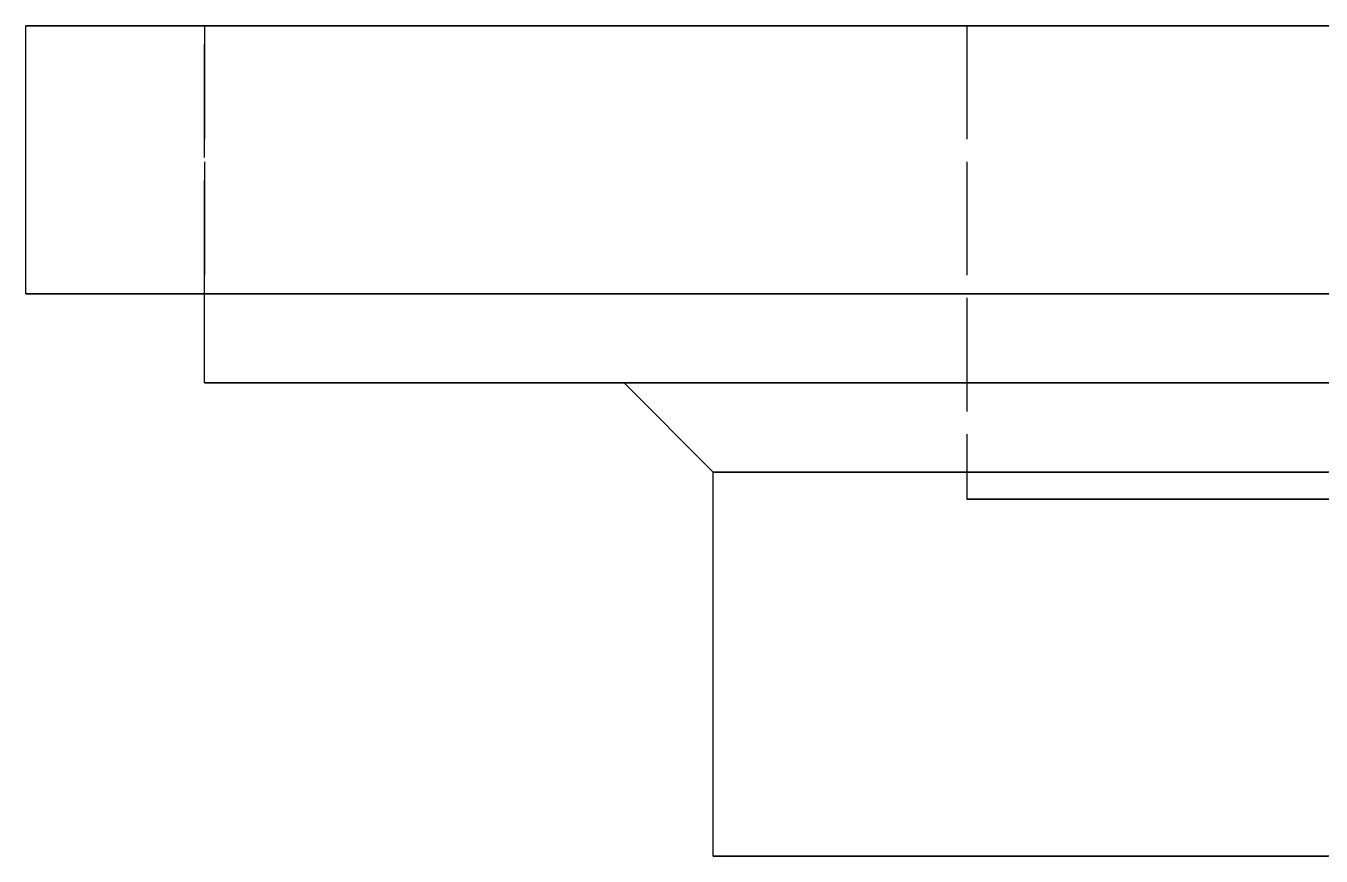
# Model space of a CAD drawing. Header units: millimetres. Extents: x -28 to 118, y -9 to 142.
# Drawn here: x 61.7 to 76.21, y 47.5 to 56.8 of the extents above; entities that cross this region are included whole.
import ezdxf

# ---------------------------------------------------------------- set-up
doc = ezdxf.new("R2010")
doc.units = ezdxf.units.MM
doc.linetypes.add('DASHED', pattern=[1.524, 1.27, -0.254])
doc.layers.add('HIDDEN', color=8, linetype='DASHED')
doc.layers.add('VISIBLE', color=7, linetype='CONTINUOUS')

msp = doc.modelspace()

# ---------------------------------------------------------------- linework, layer by layer
at = {"layer": 'HIDDEN'}
for points in [[(76.85556, 56.8), (76.16667, 56.8), (75.47778, 56.8), (74.78889, 56.8), (74.1, 56.8), (73.41111, 56.8), (72.72222, 56.8), (72.03333, 56.8), (71.34444, 56.8), (70.65556, 56.8), (69.96667, 56.8), (69.27778, 56.8), (68.58889, 56.8), (67.9, 56.8), (67.21111, 56.8), (66.52222, 56.8), (65.83333, 56.8), (65.14444, 56.8), (64.45556, 56.8), (63.76667, 56.8), (63.07778, 56.8), (62.38889, 56.8), (61.7, 56.8)], [(76.83333, 56.8), (76.20794, 56.8), (75.58254, 56.8), (74.95714, 56.8), (74.33175, 56.8), (73.70635, 56.8), (73.08095, 56.8), (72.45556, 56.8), (71.83016, 56.8), (71.20476, 56.8), (70.57937, 56.8), (69.95397, 56.8), (69.32857, 56.8), (68.70317, 56.8), (68.07778, 56.8), (67.45238, 56.8), (66.82698, 56.8), (66.20159, 56.8), (65.57619, 56.8), (64.95079, 56.8), (64.3254, 56.8), (63.7, 56.8)], [(63.7, 56.8), (64.0127, 56.8), (64.3254, 56.8), (64.6381, 56.8), (64.95079, 56.8), (65.26349, 56.8), (65.57619, 56.8), (65.88889, 56.8), (66.20159, 56.8), (66.51429, 56.8), (66.82698, 56.8), (67.13968, 56.8), (67.45238, 56.8), (67.76508, 56.8), (68.07778, 56.8), (68.39048, 56.8), (68.70317, 56.8), (69.01587, 56.8), (69.32857, 56.8), (69.64127, 56.8), (69.95397, 56.8), (70.26667, 56.8), (70.57937, 56.8), (70.89206, 56.8), (71.20476, 56.8), (71.51746, 56.8), (71.83016, 56.8), (72.14286, 56.8), (72.45556, 56.8), (72.76825, 56.8), (73.08095, 56.8), (73.39365, 56.8), (73.70635, 56.8), (74.01905, 56.8), (74.33175, 56.8), (74.64444, 56.8), (74.95714, 56.8), (75.26984, 56.8), (75.58254, 56.8), (75.89524, 56.8), (76.20794, 56.8), (76.52063, 56.8)], [(76.83333, 56.8), (76.20794, 56.8), (75.58254, 56.8), (74.95714, 56.8), (74.33175, 56.8), (73.70635, 56.8), (73.08095, 56.8), (72.45556, 56.8), (71.83016, 56.8), (71.20476, 56.8), (70.57937, 56.8), (69.95397, 56.8), (69.32857, 56.8), (68.70317, 56.8), (68.07778, 56.8), (67.45238, 56.8), (66.82698, 56.8), (66.20159, 56.8), (65.57619, 56.8), (64.95079, 56.8), (64.3254, 56.8), (63.7, 56.8)], [(63.7, 56.8), (64.0127, 56.8), (64.3254, 56.8), (64.6381, 56.8), (64.95079, 56.8), (65.26349, 56.8), (65.57619, 56.8), (65.88889, 56.8), (66.20159, 56.8), (66.51429, 56.8), (66.82698, 56.8), (67.13968, 56.8), (67.45238, 56.8), (67.76508, 56.8), (68.07778, 56.8), (68.39048, 56.8), (68.70317, 56.8), (69.01587, 56.8), (69.32857, 56.8), (69.64127, 56.8), (69.95397, 56.8), (70.26667, 56.8), (70.57937, 56.8), (70.89206, 56.8), (71.20476, 56.8), (71.51746, 56.8), (71.83016, 56.8), (72.14286, 56.8), (72.45556, 56.8), (72.76825, 56.8), (73.08095, 56.8), (73.39365, 56.8), (73.70635, 56.8), (74.01905, 56.8), (74.33175, 56.8), (74.64444, 56.8), (74.95714, 56.8), (75.26984, 56.8), (75.58254, 56.8), (75.89524, 56.8), (76.20794, 56.8), (76.52063, 56.8)], [(63.7, 53.8), (63.7, 56.8)], [(63.7, 56.8), (63.7, 53.8)], [(76.49143, 56.8), (76.13714, 56.8), (75.78286, 56.8), (75.42857, 56.8), (75.07429, 56.8), (74.72, 56.8), (74.36571, 56.8), (74.01143, 56.8), (73.65714, 56.8), (73.30286, 56.8), (72.94857, 56.8), (72.59429, 56.8), (72.24, 56.8)], [(72.24, 56.8), (72.41714, 56.8), (72.59429, 56.8), (72.77143, 56.8), (72.94857, 56.8), (73.12571, 56.8), (73.30286, 56.8), (73.48, 56.8), (73.65714, 56.8), (73.83429, 56.8), (74.01143, 56.8), (74.18857, 56.8), (74.36571, 56.8), (74.54286, 56.8), (74.72, 56.8), (74.89714, 56.8), (75.07429, 56.8), (75.25143, 56.8), (75.42857, 56.8), (75.60571, 56.8), (75.78286, 56.8), (75.96, 56.8), (76.13714, 56.8), (76.31429, 56.8)], [(72.24, 56.8), (72.24, 51.5)], [(76.85556, 53.8), (76.16667, 53.8), (75.47778, 53.8), (74.78889, 53.8), (74.1, 53.8), (73.41111, 53.8), (72.72222, 53.8), (72.03333, 53.8), (71.34444, 53.8), (70.65556, 53.8), (69.96667, 53.8), (69.27778, 53.8), (68.58889, 53.8), (67.9, 53.8), (67.21111, 53.8), (66.52222, 53.8), (65.83333, 53.8), (65.14444, 53.8), (64.45556, 53.8), (63.76667, 53.8), (63.07778, 53.8), (62.38889, 53.8), (61.7, 53.8)], [(76.83333, 53.8), (76.20794, 53.8), (75.58254, 53.8), (74.95714, 53.8), (74.33175, 53.8), (73.70635, 53.8), (73.08095, 53.8), (72.45556, 53.8), (71.83016, 53.8), (71.20476, 53.8), (70.57937, 53.8), (69.95397, 53.8), (69.32857, 53.8), (68.70317, 53.8), (68.07778, 53.8), (67.45238, 53.8), (66.82698, 53.8), (66.20159, 53.8), (65.57619, 53.8), (64.95079, 53.8), (64.3254, 53.8), (63.7, 53.8)], [(63.7, 53.8), (64.0127, 53.8), (64.3254, 53.8), (64.6381, 53.8), (64.95079, 53.8), (65.26349, 53.8), (65.57619, 53.8), (65.88889, 53.8), (66.20159, 53.8), (66.51429, 53.8), (66.82698, 53.8), (67.13968, 53.8), (67.45238, 53.8), (67.76508, 53.8), (68.07778, 53.8), (68.39048, 53.8), (68.70317, 53.8), (69.01587, 53.8), (69.32857, 53.8), (69.64127, 53.8), (69.95397, 53.8), (70.26667, 53.8), (70.57937, 53.8), (70.89206, 53.8), (71.20476, 53.8), (71.51746, 53.8), (71.83016, 53.8), (72.14286, 53.8), (72.45556, 53.8), (72.76825, 53.8), (73.08095, 53.8), (73.39365, 53.8), (73.70635, 53.8), (74.01905, 53.8), (74.33175, 53.8), (74.64444, 53.8), (74.95714, 53.8), (75.26984, 53.8), (75.58254, 53.8), (75.89524, 53.8), (76.20794, 53.8), (76.52063, 53.8)], [(76.83333, 52.8), (76.20794, 52.8), (75.58254, 52.8), (74.95714, 52.8), (74.33175, 52.8), (73.70635, 52.8), (73.08095, 52.8), (72.45556, 52.8), (71.83016, 52.8), (71.20476, 52.8), (70.57937, 52.8), (69.95397, 52.8), (69.32857, 52.8), (68.70317, 52.8), (68.07778, 52.8), (67.45238, 52.8), (66.82698, 52.8), (66.20159, 52.8), (65.57619, 52.8), (64.95079, 52.8), (64.3254, 52.8), (63.7, 52.8)], [(76.49524, 52.8), (76.01905, 52.8), (75.54286, 52.8), (75.06667, 52.8), (74.59048, 52.8), (74.11429, 52.8), (73.6381, 52.8), (73.1619, 52.8), (72.68571, 52.8), (72.20952, 52.8), (71.73333, 52.8), (71.25714, 52.8), (70.78095, 52.8), (70.30476, 52.8), (69.82857, 52.8), (69.35238, 52.8), (68.87619, 52.8), (68.4, 52.8)], [(68.4, 52.8), (68.6381, 52.8), (68.87619, 52.8), (69.11429, 52.8), (69.35238, 52.8), (69.59048, 52.8), (69.82857, 52.8), (70.06667, 52.8), (70.30476, 52.8), (70.54286, 52.8), (70.78095, 52.8), (71.01905, 52.8), (71.25714, 52.8), (71.49524, 52.8), (71.73333, 52.8), (71.97143, 52.8), (72.20952, 52.8), (72.44762, 52.8), (72.68571, 52.8), (72.92381, 52.8), (73.1619, 52.8), (73.4, 52.8), (73.6381, 52.8), (73.87619, 52.8), (74.11429, 52.8), (74.35238, 52.8), (74.59048, 52.8), (74.82857, 52.8), (75.06667, 52.8), (75.30476, 52.8), (75.54286, 52.8), (75.78095, 52.8), (76.01905, 52.8), (76.25714, 52.8)], [(76.51111, 51.8), (76.06667, 51.8), (75.62222, 51.8), (75.17778, 51.8), (74.73333, 51.8), (74.28889, 51.8), (73.84444, 51.8), (73.4, 51.8), (72.95556, 51.8), (72.51111, 51.8), (72.06667, 51.8), (71.62222, 51.8), (71.17778, 51.8), (70.73333, 51.8), (70.28889, 51.8), (69.84444, 51.8), (69.4, 51.8)], [(76.49143, 51.5), (76.13714, 51.5), (75.78286, 51.5), (75.42857, 51.5), (75.07429, 51.5), (74.72, 51.5), (74.36571, 51.5), (74.01143, 51.5), (73.65714, 51.5), (73.30286, 51.5), (72.94857, 51.5), (72.59429, 51.5), (72.24, 51.5)], [(72.24, 51.5), (72.41714, 51.5), (72.59429, 51.5), (72.77143, 51.5), (72.94857, 51.5), (73.12571, 51.5), (73.30286, 51.5), (73.48, 51.5), (73.65714, 51.5), (73.83429, 51.5), (74.01143, 51.5), (74.18857, 51.5), (74.36571, 51.5), (74.54286, 51.5), (74.72, 51.5), (74.89714, 51.5), (75.07429, 51.5), (75.25143, 51.5), (75.42857, 51.5), (75.60571, 51.5), (75.78286, 51.5), (75.96, 51.5), (76.13714, 51.5), (76.31429, 51.5)], [(76.51111, 47.5), (76.06667, 47.5), (75.62222, 47.5), (75.17778, 47.5), (74.73333, 47.5), (74.28889, 47.5), (73.84444, 47.5), (73.4, 47.5), (72.95556, 47.5), (72.51111, 47.5), (72.06667, 47.5), (71.62222, 47.5), (71.17778, 47.5), (70.73333, 47.5), (70.28889, 47.5), (69.84444, 47.5), (69.4, 47.5)]]:
    msp.add_lwpolyline(points, dxfattribs=at)
at = {"layer": 'VISIBLE'}
for points in [[(61.7, 56.8), (62.04444, 56.8), (62.38889, 56.8), (62.73333, 56.8), (63.07778, 56.8), (63.42222, 56.8), (63.76667, 56.8), (64.11111, 56.8), (64.45556, 56.8), (64.8, 56.8), (65.14444, 56.8), (65.48889, 56.8), (65.83333, 56.8), (66.17778, 56.8), (66.52222, 56.8), (66.86667, 56.8), (67.21111, 56.8), (67.55556, 56.8), (67.9, 56.8), (68.24444, 56.8), (68.58889, 56.8), (68.93333, 56.8), (69.27778, 56.8), (69.62222, 56.8), (69.96667, 56.8), (70.31111, 56.8), (70.65556, 56.8), (71, 56.8), (71.34444, 56.8), (71.68889, 56.8), (72.03333, 56.8), (72.37778, 56.8), (72.72222, 56.8), (73.06667, 56.8), (73.41111, 56.8), (73.75556, 56.8), (74.1, 56.8), (74.44444, 56.8), (74.78889, 56.8), (75.13333, 56.8), (75.47778, 56.8), (75.82222, 56.8), (76.16667, 56.8), (76.51111, 56.8)], [(61.7, 53.8), (61.7, 56.8)], [(61.7, 53.8), (62.04444, 53.8), (62.38889, 53.8), (62.73333, 53.8), (63.07778, 53.8), (63.42222, 53.8), (63.76667, 53.8), (64.11111, 53.8), (64.45556, 53.8), (64.8, 53.8), (65.14444, 53.8), (65.48889, 53.8), (65.83333, 53.8), (66.17778, 53.8), (66.52222, 53.8), (66.86667, 53.8), (67.21111, 53.8), (67.55556, 53.8), (67.9, 53.8), (68.24444, 53.8), (68.58889, 53.8), (68.93333, 53.8), (69.27778, 53.8), (69.62222, 53.8), (69.96667, 53.8), (70.31111, 53.8), (70.65556, 53.8), (71, 53.8), (71.34444, 53.8), (71.68889, 53.8), (72.03333, 53.8), (72.37778, 53.8), (72.72222, 53.8), (73.06667, 53.8), (73.41111, 53.8), (73.75556, 53.8), (74.1, 53.8), (74.44444, 53.8), (74.78889, 53.8), (75.13333, 53.8), (75.47778, 53.8), (75.82222, 53.8), (76.16667, 53.8), (76.51111, 53.8)], [(63.7, 52.8), (63.7, 53.8)], [(63.7, 52.8), (64.0127, 52.8), (64.3254, 52.8), (64.6381, 52.8), (64.95079, 52.8), (65.26349, 52.8), (65.57619, 52.8), (65.88889, 52.8), (66.20159, 52.8), (66.51429, 52.8), (66.82698, 52.8), (67.13968, 52.8), (67.45238, 52.8), (67.76508, 52.8), (68.07778, 52.8), (68.39048, 52.8), (68.70317, 52.8), (69.01587, 52.8), (69.32857, 52.8), (69.64127, 52.8), (69.95397, 52.8), (70.26667, 52.8), (70.57937, 52.8), (70.89206, 52.8), (71.20476, 52.8), (71.51746, 52.8), (71.83016, 52.8), (72.14286, 52.8), (72.45556, 52.8), (72.76825, 52.8), (73.08095, 52.8), (73.39365, 52.8), (73.70635, 52.8), (74.01905, 52.8), (74.33175, 52.8), (74.64444, 52.8), (74.95714, 52.8), (75.26984, 52.8), (75.58254, 52.8), (75.89524, 52.8), (76.20794, 52.8), (76.52063, 52.8)], [(69.4, 51.8), (68.4, 52.8)], [(69.4, 51.8), (69.62222, 51.8), (69.84444, 51.8), (70.06667, 51.8), (70.28889, 51.8), (70.51111, 51.8), (70.73333, 51.8), (70.95556, 51.8), (71.17778, 51.8), (71.4, 51.8), (71.62222, 51.8), (71.84444, 51.8), (72.06667, 51.8), (72.28889, 51.8), (72.51111, 51.8), (72.73333, 51.8), (72.95556, 51.8), (73.17778, 51.8), (73.4, 51.8), (73.62222, 51.8), (73.84444, 51.8), (74.06667, 51.8), (74.28889, 51.8), (74.51111, 51.8), (74.73333, 51.8), (74.95556, 51.8), (75.17778, 51.8), (75.4, 51.8), (75.62222, 51.8), (75.84444, 51.8), (76.06667, 51.8), (76.28889, 51.8)], [(69.4, 47.5), (69.4, 51.8)], [(69.4, 47.5), (69.62222, 47.5), (69.84444, 47.5), (70.06667, 47.5), (70.28889, 47.5), (70.51111, 47.5), (70.73333, 47.5), (70.95556, 47.5), (71.17778, 47.5), (71.4, 47.5), (71.62222, 47.5), (71.84444, 47.5), (72.06667, 47.5), (72.28889, 47.5), (72.51111, 47.5), (72.73333, 47.5), (72.95556, 47.5), (73.17778, 47.5), (73.4, 47.5), (73.62222, 47.5), (73.84444, 47.5), (74.06667, 47.5), (74.28889, 47.5), (74.51111, 47.5), (74.73333, 47.5), (74.95556, 47.5), (75.17778, 47.5), (75.4, 47.5), (75.62222, 47.5), (75.84444, 47.5), (76.06667, 47.5), (76.28889, 47.5)]]:
    msp.add_lwpolyline(points, dxfattribs=at)

doc.saveas('drawing.dxf')
